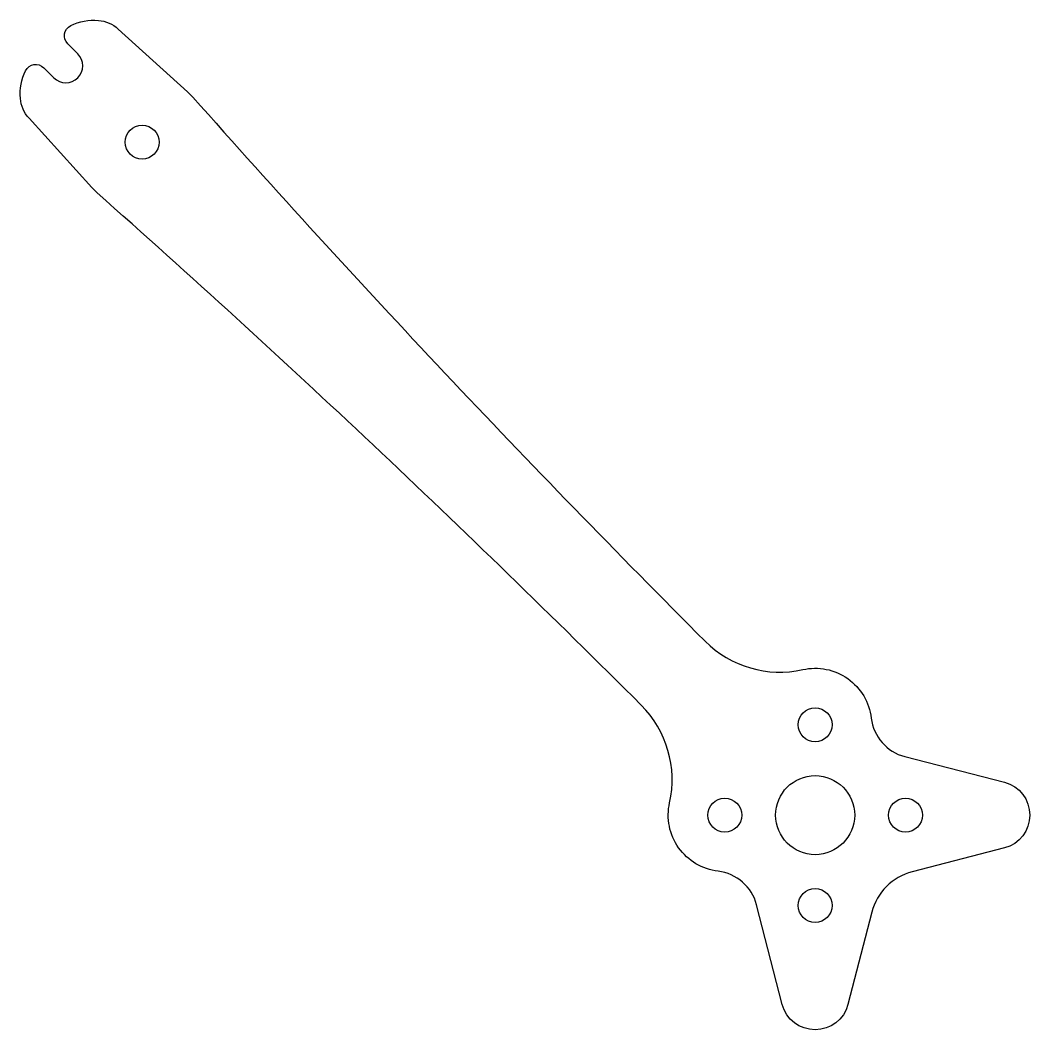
# Model space of a CAD drawing. Header units: millimetres. Extents: x 11.2 to 100.6, y -100.6 to -11.2.
import ezdxf

# ---------------------------------------------------------------- set-up
doc = ezdxf.new("R2010")
doc.units = ezdxf.units.MM
doc.layers.get('0').update_dxf_attribs({"linetype": 'CONTINUOUS'})

msp = doc.modelspace()

# ---------------------------------------------------------------- linework, layer by layer
msp.add_lwpolyline([(15.68, -11.693, -0.137261), (18.131, -11.228, -0.164048), (19.889, -11.993), (26.027, -17.553, -0.02742), (26.49, -18.02, 0.015038), (71.84, -66.184, 0.256972), (80.471, -68.687, -0.444851), (86.532, -72.981, 0.309571), (89.504, -76.386), (98.316, -78.661, -0.774597), (98.316, -84.471), (90.166, -86.575, 0.272842), (86.575, -90.166), (84.471, -98.316, -0.774597), (78.661, -98.316), (76.386, -89.504, 0.309571), (72.981, -86.532, -0.444851), (68.687, -80.471, 0.256972), (66.184, -71.84, 0.015038), (18.02, -26.49, -0.02742), (17.553, -26.027), (11.993, -19.889, -0.164048), (11.228, -18.131, -0.137261), (11.693, -15.68, -0.512979), (13.296, -15.417), (14.189, -16.311, 1), (16.311, -14.189), (15.417, -13.296, -0.512979)], format="xyb", close=True)
for centre, radius in [((22, -22), 1.5), ((81.566, -73.566), 1.5), ((81.566, -81.566), 3.5), ((73.566, -81.566), 1.5), ((89.566, -81.566), 1.5), ((81.566, -89.566), 1.5)]:
    msp.add_circle(centre, radius)

doc.saveas('drawing.dxf')
